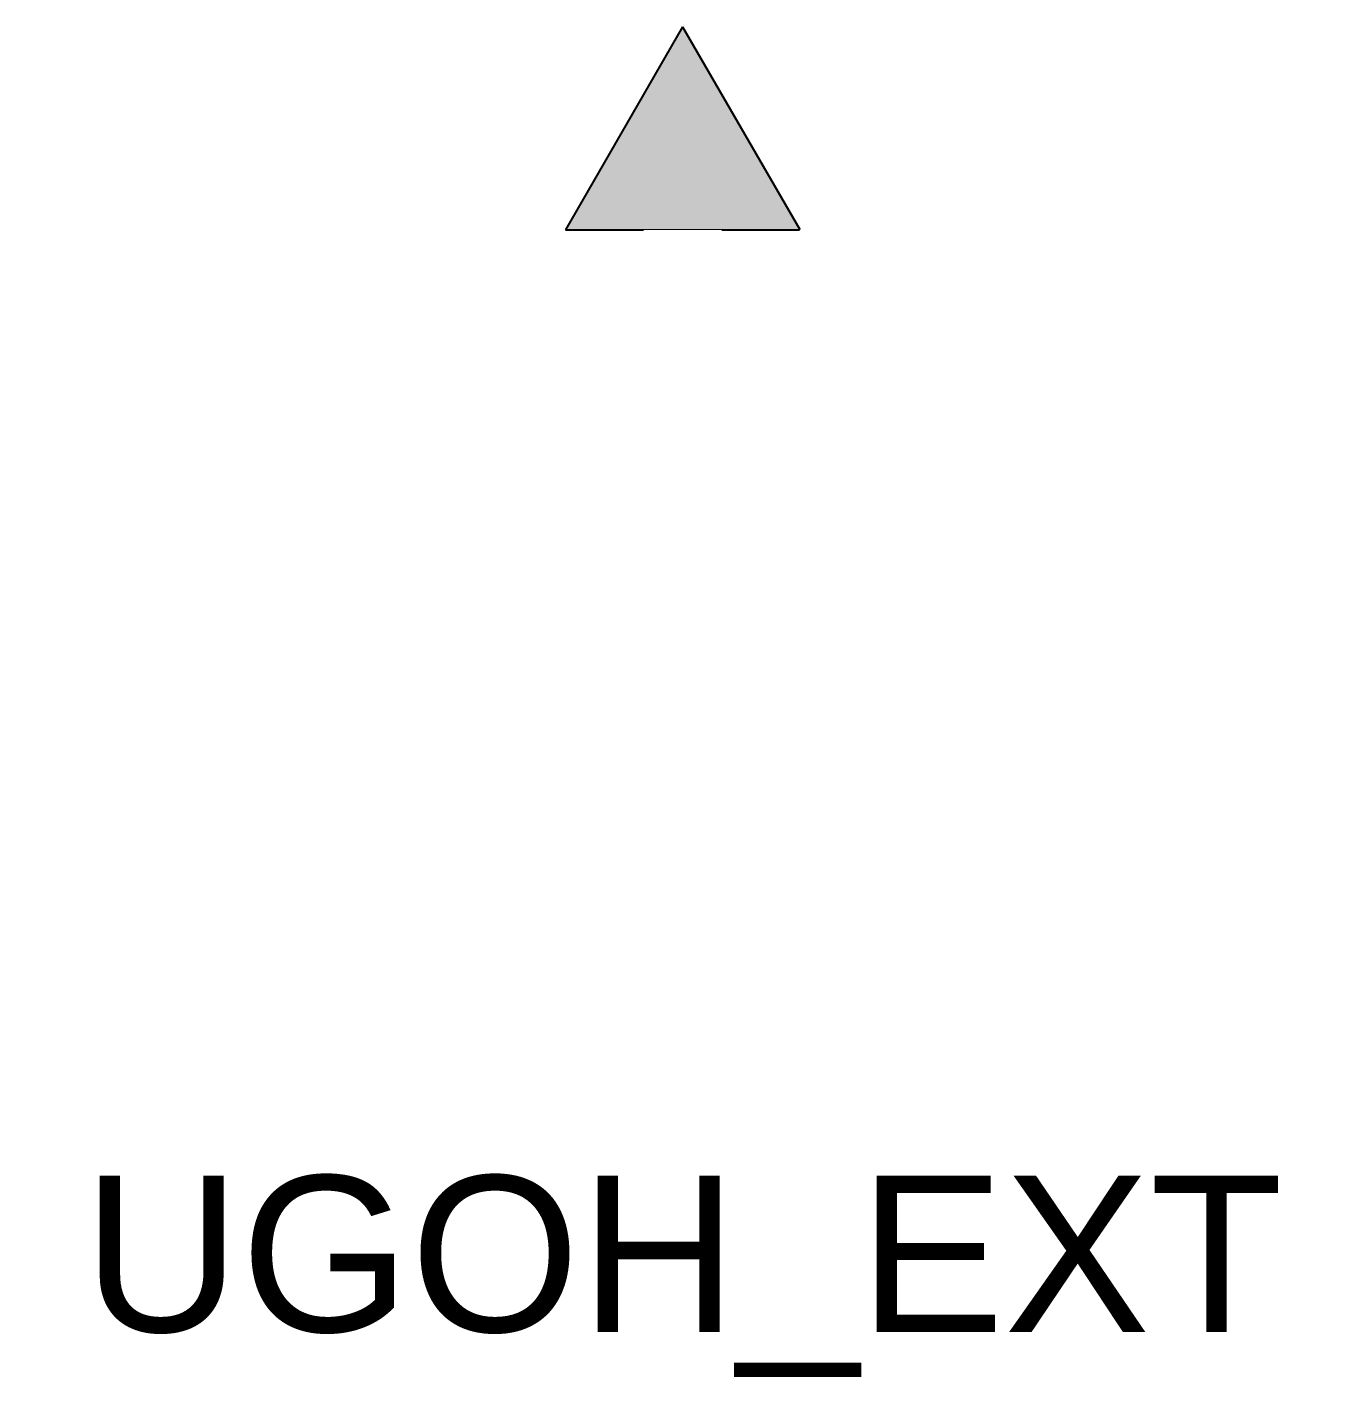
# Model space of a CAD drawing. Header units: metres. Extents: x -282 to 3977, y 160 to 949.
# Drawn here: x 1405.2 to 1413.6, y 177.52 to 186.17 of the extents above; entities that cross this region are included whole.
import ezdxf
from ezdxf.enums import TextEntityAlignment as Align

# ---------------------------------------------------------------- set-up
doc = ezdxf.new("R2010")
doc.units = ezdxf.units.M
doc.layers.get('0').update_dxf_attribs({"color": 6})
doc.layers.add('Equip_TR_EXT', color=7, linetype='Continuous')
doc.styles.get("Standard").update_dxf_attribs({"font": 'ARIAL.TTF'})

# ---------------------------------------------------------------- blocks, each defined once
blk = doc.blocks.new('UGOH_EXT')
blk.add_hatch(color=256).paths.add_polyline_path([(-0.7531, 1.6996), (0.7469, 1.6996), (-0.0031, 2.9987)])
for p, q in [((-0.0031, 2.9987), (-0.7531, 1.7005)), ((0.7498, 1.7003), (-0.0002, 2.9985)), ((-0.7531, 1.7005), (0.7469, 1.7005))]:
    blk.add_line(p, q)
for tag, flags, p in [('CONSTRUCTED_VOLTAGE', 9, (1.5, 0)), ('OPERATING_VOLTAGE', 9, (1.5, -0.2)), ('ORIENTATION', 9, (1.5, -0.4)), ('STATE', 9, (1.5, -0.6)), ('USAGE', 9, (1.5, -0.8)), ('OWNED_BY', 9, (1.5, -1)), ('OPERATED_BY', 9, (1.5, -1.2)), ('MAINTAINED_BY', 9, (1.5, -1.4)), ('ACTUAL_STATUS', 9, (1.5, -1.6)), ('NUMBER_OF_PHASES', 9, (1.5, -1.8)), ('TYPE', 1, (1.5, -2))]:
    blk.add_attdef(tag, text='', height=0.2, dxfattribs=dict(flags=flags)).set_placement(p, align=Align.MIDDLE_LEFT)
blk.add_wipeout([(-0.2515, 1.6996), (-0.2515, -0.0013), (0.2485, -0.0013), (0.2485, 1.6996)])

msp = doc.modelspace()

# ---------------------------------------------------------------- block references
at = {"layer": 'Equip_TR_EXT'}
msp.add_blockref('UGOH_EXT', (1409.3983, 183.1685), dxfattribs=at)

# ---------------------------------------------------------------- texts
at = {"insert": (1409.3983, 178.1685), "char_height": 1, "width": 8, "attachment_point": 5, "bg_fill": 3, "box_fill_scale": 1.2, "bg_fill_color": 256, "bg_fill_transparency": 0}
msp.add_mtext('UGOH_EXT', dxfattribs=at)

doc.saveas('drawing.dxf')
